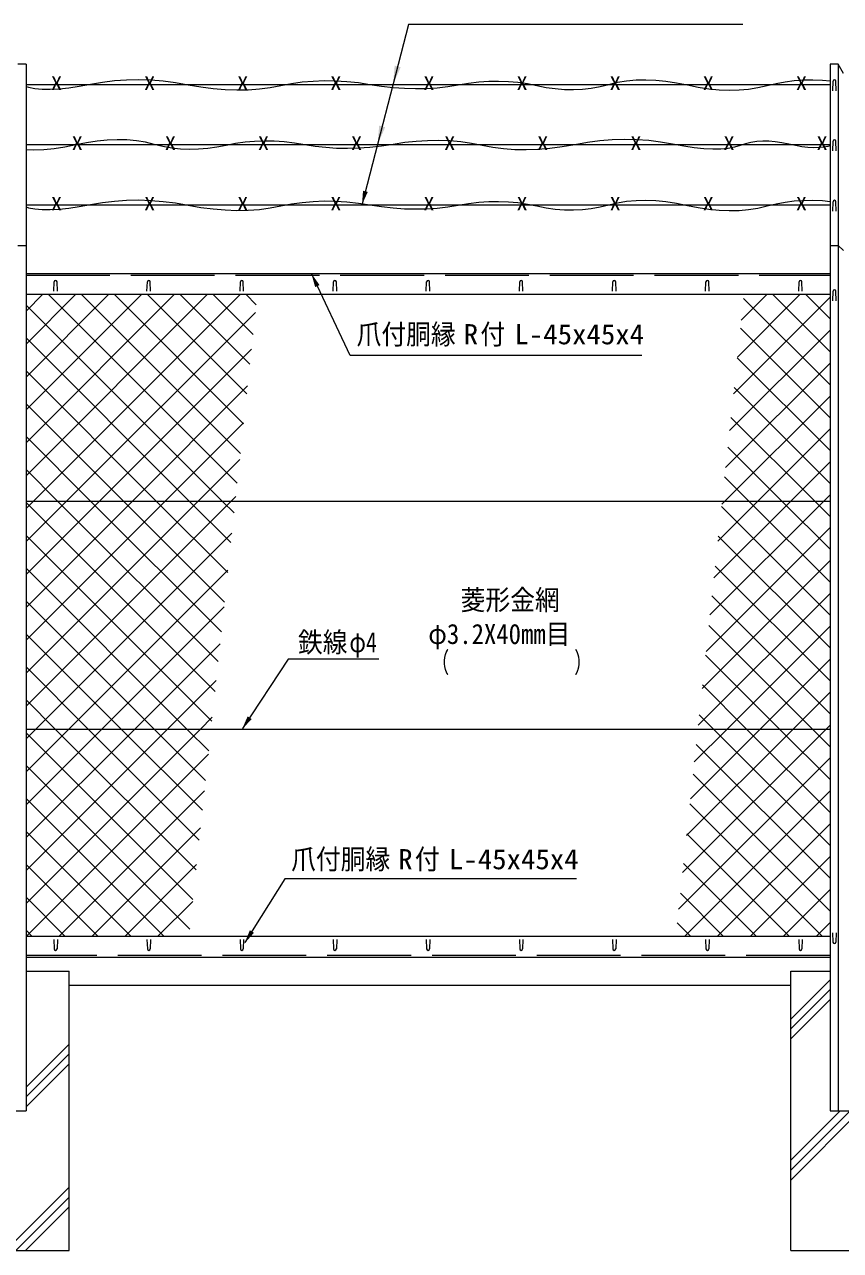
# Model space of a CAD drawing. Units: millimetres, scale not verified. Extents: x -4455 to 4455, y -3150 to 3150.
# Drawn here: x -3192 to -1440, y -984 to 1651 of the extents above; entities that cross this region are included whole.
import ezdxf
from ezdxf.enums import TextEntityAlignment as Align

# ---------------------------------------------------------------- set-up
doc = ezdxf.new("R2010")
doc.units = ezdxf.units.MM
doc.header["$LTSCALE"] = 30
doc.linetypes.add('DASHED', pattern=[7.5, 6, -1.5])
for name, color, linetype, lineweight in [('0-0_1部材', 3, 'Continuous', 18), ('0-2_6文字', 3, 'Continuous', 9), ('0-6_0', 3, 'Continuous', 18), ('0-7_4基礎', 4, 'Continuous', 18), ('0-8_2網', 4, 'Continuous', 18), ('0-C_KOUZOU', 7, 'Continuous', 9), ('0-E_GL', 7, 'Continuous', 9)]:
    doc.layers.add(name, color=color, linetype=linetype, lineweight=lineweight)
doc.styles.add('ＭＳ ゴシック', font='')
doc.styles.get('ＭＳ ゴシック').set_extended_font_data('MS Gothic')

msp = doc.modelspace()

# ---------------------------------------------------------------- linework, layer by layer
at = {"layer": '0-0_1部材', "color": 7, "lineweight": 9}
for p, q in [((-3189.01, 1565.35), (-3206.51, 1565.35)), ((-3189.01, 1565.35), (-3189.01, -684.36)), ((-1462.01, 1565.35), (-1462.01, -684.36)), ((-1444.51, 1565.35), (-1462.01, 1565.35)), ((-1433.01, 1545.35), (-1444.51, 1565.35)), ((-3206.51, 1175.64), (-3189.01, 1175.64)), ((-1462.01, 1175.64), (-1444.51, 1175.64)), ((-1433.01, 1164.92), (-1444.51, 1175.64)), ((-3189.01, 1115.64), (-1462.01, 1115.64)), ((-3189.01, 1070.64), (-1462.01, 1070.64))]:
    msp.add_line(p, q, dxfattribs=at)
at = {"layer": '0-0_1部材'}
for p, q in [((-1444.51, 1565.35), (-1444.51, -684.36)), ((-3129.26, 1077.14), (-3128.51, 1097.64)), ((-3121.76, 1077.14), (-3122.51, 1097.64)), ((-2929.26, 1077.14), (-2928.51, 1097.64)), ((-2921.76, 1077.14), (-2922.51, 1097.64)), ((-2729.26, 1077.14), (-2728.51, 1097.64)), ((-2721.76, 1077.14), (-2722.51, 1097.64)), ((-2529.26, 1077.14), (-2528.51, 1097.64)), ((-2521.76, 1077.14), (-2522.51, 1097.64)), ((-2329.26, 1077.14), (-2328.51, 1097.64)), ((-2321.76, 1077.14), (-2322.51, 1097.64)), ((-2129.26, 1077.14), (-2128.51, 1097.64)), ((-2121.76, 1077.14), (-2122.51, 1097.64)), ((-1929.26, 1077.14), (-1928.51, 1097.64)), ((-1921.76, 1077.14), (-1922.51, 1097.64)), ((-1729.26, 1077.14), (-1728.51, 1097.64)), ((-1721.76, 1077.14), (-1722.51, 1097.64)), ((-1529.26, 1077.14), (-1528.51, 1097.64)), ((-1521.76, 1077.14), (-1522.51, 1097.64)), ((-1462.01, 625.64), (-3189.01, 625.64)), ((-1462.01, 135.64), (-3189.01, 135.64)), ((-3129.26, -315.86), (-3128.51, -336.36)), ((-3121.76, -315.86), (-3122.51, -336.36)), ((-2929.26, -315.86), (-2928.51, -336.36)), ((-2921.76, -315.86), (-2922.51, -336.36)), ((-2729.26, -315.86), (-2728.51, -336.36)), ((-2721.76, -315.86), (-2722.51, -336.36)), ((-2529.26, -315.86), (-2528.51, -336.36)), ((-2521.76, -315.86), (-2522.51, -336.36)), ((-2329.26, -315.86), (-2328.51, -336.36)), ((-2321.76, -315.86), (-2322.51, -336.36)), ((-2129.26, -315.86), (-2128.51, -336.36)), ((-2121.76, -315.86), (-2122.51, -336.36)), ((-1929.26, -315.86), (-1928.51, -336.36)), ((-1921.76, -315.86), (-1922.51, -336.36)), ((-1729.26, -315.86), (-1728.51, -336.36)), ((-1721.76, -315.86), (-1722.51, -336.36)), ((-1529.26, -315.86), (-1528.51, -336.36)), ((-1521.76, -315.86), (-1522.51, -336.36))]:
    msp.add_line(p, q, dxfattribs=at)
at = {"layer": '0-0_1部材', "color": 1}
for p, q in [((-1478.54, 1530.8), (-1462.01, 1529.23)), ((-3189.01, 1521.64), (-1462.01, 1521.64)), ((-3189.01, 1392.79), (-1462.01, 1392.79)), ((-1478.54, 1272.05), (-1462.01, 1270.48)), ((-3189.01, 1262.89), (-1462.01, 1262.89))]:
    msp.add_line(p, q, dxfattribs=at)
at = {"layer": '0-0_1部材', "color": 1, "linetype": 'DASHED'}
for p, q in [((-3189.01, 1111.64), (-1462.01, 1111.64)), ((-1462.01, -350.36), (-3189.01, -350.36))]:
    msp.add_line(p, q, dxfattribs=at)
at = {"layer": '0-0_1部材', "color": 1}
for points in [[(-3189.01, 1517.14), (-3183.76, 1515.53), (-3169.96, 1513), (-3154.41, 1511.64), (-3137.1, 1511.45), (-3118.04, 1512.43), (-3097.22, 1514.57), (-3074.64, 1517.88), (-3050.31, 1522.35), (-3024.97, 1526.76), (-2999.39, 1529.86), (-2973.56, 1531.65), (-2947.48, 1532.14), (-2921.14, 1531.32), (-2894.56, 1529.19), (-2867.74, 1525.76), (-2840.66, 1521.02), (-2813.74, 1516.27), (-2787.4, 1512.83), (-2761.64, 1510.68), (-2736.45, 1509.83), (-2711.83, 1510.28), (-2687.79, 1512.03), (-2664.33, 1515.08), (-2641.44, 1519.42), (-2618.68, 1523.83), (-2595.59, 1527.06), (-2572.17, 1529.12), (-2548.43, 1530.01), (-2524.37, 1529.72), (-2499.98, 1528.26), (-2475.26, 1525.62), (-2450.22, 1521.82), (-2425.21, 1517.96), (-2400.57, 1515.17), (-2376.31, 1513.46), (-2352.42, 1512.83), (-2328.9, 1513.26), (-2305.76, 1514.78), (-2283, 1517.36)], [(-2283, 1517.36), (-2260.61, 1521.02), (-2238.54, 1524.66), (-2216.75, 1527.21), (-2195.24, 1528.66), (-2174, 1529.01), (-2153.04, 1528.26), (-2132.35, 1526.41), (-2111.93, 1523.46), (-2091.79, 1519.42), (-2071.88, 1515.44), (-2052.14, 1512.68), (-2032.58, 1511.14), (-2013.19, 1510.83), (-1993.97, 1511.74), (-1974.93, 1513.88), (-1956.07, 1517.23), (-1937.38, 1521.82), (-1918.47, 1526.34), (-1898.93, 1529.53), (-1878.76, 1531.39), (-1857.97, 1531.9), (-1836.56, 1531.09), (-1814.52, 1528.93), (-1791.85, 1525.44), (-1768.57, 1520.62), (-1745.24, 1515.79), (-1722.46, 1512.3), (-1700.23, 1510.15), (-1678.56, 1509.33), (-1657.43, 1509.85), (-1636.85, 1511.7), (-1616.83, 1514.89), (-1597.35, 1519.42), (-1578.05, 1524.06), (-1558.55, 1527.61), (-1538.85, 1530.06), (-1518.94, 1531.4), (-1498.84, 1531.65), (-1478.54, 1530.8)], [(-3036.49, 1400.08), (-3059.16, 1396.59), (-3082.45, 1391.77), (-3105.78, 1386.94), (-3128.55, 1383.45), (-3150.78, 1381.3), (-3172.46, 1380.48), (-3189.01, 1380.89)], [(-2186.68, 1386.22), (-2209.57, 1390.57), (-2232.34, 1394.97), (-2255.43, 1398.21), (-2278.84, 1400.27), (-2302.58, 1401.15), (-2326.65, 1400.87), (-2351.03, 1399.41), (-2375.75, 1396.77), (-2400.79, 1392.96), (-2425.8, 1389.11), (-2450.44, 1386.32), (-2474.71, 1384.61), (-2498.6, 1383.98), (-2522.11, 1384.41), (-2545.25, 1385.92), (-2568.02, 1388.51), (-2590.41, 1392.17), (-2612.47, 1395.81), (-2634.26, 1398.36), (-2655.77, 1399.81), (-2677.01, 1400.15), (-2697.98, 1399.41), (-2718.67, 1397.56), (-2739.08, 1394.61), (-2759.22, 1390.57), (-2779.13, 1386.58), (-2798.87, 1383.83), (-2818.44, 1382.29), (-2837.83, 1381.98), (-2857.04, 1382.89), (-2876.08, 1385.02), (-2894.94, 1388.38), (-2913.63, 1392.96), (-2932.55, 1397.49), (-2952.09, 1400.68), (-2972.25, 1402.53), (-2993.04, 1403.05), (-3014.45, 1402.23), (-3036.49, 1400.08)], [(-1462.01, 1389.87), (-1466.77, 1388.48), (-1476.17, 1386.78), (-1486.42, 1385.88), (-1497.54, 1385.79), (-1509.52, 1386.49), (-1522.35, 1388), (-1536.05, 1390.31), (-1550.61, 1393.42), (-1565.35, 1396.45), (-1579.62, 1398.5), (-1593.42, 1399.58), (-1606.73, 1399.68), (-1619.57, 1398.81), (-1631.93, 1396.97), (-1643.81, 1394.16), (-1655.21, 1390.37), (-1667.25, 1386.67), (-1681.05, 1384.15), (-1696.6, 1382.79), (-1713.91, 1382.6), (-1732.98, 1383.57), (-1753.8, 1385.72), (-1776.37, 1389.02), (-1800.71, 1393.5), (-1826.04, 1397.91), (-1851.62, 1401.01), (-1877.46, 1402.8), (-1903.54, 1403.29), (-1929.87, 1402.46), (-1956.45, 1400.34), (-1983.28, 1396.91), (-2010.36, 1392.17), (-2037.27, 1387.42), (-2063.61, 1383.98), (-2089.37, 1381.83), (-2114.56, 1380.98), (-2139.18, 1381.43), (-2163.22, 1383.18), (-2186.68, 1386.22)], [(-3189.01, 1258.38), (-3183.76, 1256.77), (-3169.96, 1254.25), (-3154.41, 1252.89), (-3137.1, 1252.69), (-3118.04, 1253.67), (-3097.22, 1255.81), (-3074.64, 1259.12), (-3050.31, 1263.6), (-3024.97, 1268), (-2999.39, 1271.1), (-2973.56, 1272.89), (-2947.48, 1273.38), (-2921.14, 1272.56), (-2894.56, 1270.43), (-2867.74, 1267), (-2840.66, 1262.26), (-2813.74, 1257.52), (-2787.4, 1254.07), (-2761.64, 1251.92), (-2736.45, 1251.08), (-2711.83, 1251.53), (-2687.79, 1253.27), (-2664.33, 1256.32), (-2641.44, 1260.66), (-2618.68, 1265.07), (-2595.59, 1268.3), (-2572.17, 1270.36), (-2548.43, 1271.25), (-2524.37, 1270.96), (-2499.98, 1269.5), (-2475.26, 1266.87), (-2450.22, 1263.06), (-2425.21, 1259.2), (-2400.57, 1256.42), (-2376.31, 1254.71), (-2352.42, 1254.07), (-2328.9, 1254.51), (-2305.76, 1256.02), (-2283, 1258.6)], [(-2283, 1258.6), (-2260.61, 1262.26), (-2238.54, 1265.91), (-2216.75, 1268.45), (-2195.24, 1269.9), (-2174, 1270.25), (-2153.04, 1269.5), (-2132.35, 1267.65), (-2111.93, 1264.71), (-2091.79, 1260.66), (-2071.88, 1256.68), (-2052.14, 1253.92), (-2032.58, 1252.39), (-2013.19, 1252.07), (-1993.97, 1252.99), (-1974.93, 1255.12), (-1956.07, 1258.48), (-1937.38, 1263.06), (-1918.47, 1267.59), (-1898.93, 1270.78), (-1878.76, 1272.63), (-1857.97, 1273.15), (-1836.56, 1272.33), (-1814.52, 1270.18), (-1791.85, 1266.69), (-1768.57, 1261.86), (-1745.24, 1257.04), (-1722.46, 1253.55), (-1700.23, 1251.39), (-1678.56, 1250.58), (-1657.43, 1251.09), (-1636.85, 1252.95), (-1616.83, 1256.14), (-1597.35, 1260.66), (-1578.05, 1265.31), (-1558.55, 1268.85), (-1538.85, 1271.3), (-1518.94, 1272.65), (-1498.84, 1272.9), (-1478.54, 1272.05)]]:
    msp.add_lwpolyline(points, dxfattribs=at)
at = {"layer": '0-0_1部材'}
for centre, start, end in [((-3125.51, 1097.64), 0, 180), ((-2925.51, 1097.64), 0, 180), ((-2725.51, 1097.64), 0, 180), ((-2525.51, 1097.64), 0, 180), ((-2325.51, 1097.64), 0, 180), ((-2125.51, 1097.64), 0, 180), ((-1925.51, 1097.64), 0, 180), ((-1725.51, 1097.64), 0, 180), ((-1525.51, 1097.64), 0, 180), ((-3125.51, -336.36), 180, 0), ((-2925.51, -336.36), 180, 0), ((-2725.51, -336.36), 180, 0), ((-2525.51, -336.36), 180, 0), ((-2325.51, -336.36), 180, 0), ((-2125.51, -336.36), 180, 0), ((-1925.51, -336.36), 180, 0), ((-1725.51, -336.36), 180, 0), ((-1525.51, -336.36), 180, 0)]:
    msp.add_arc(centre, 3, start, end, dxfattribs=at)
at = {"layer": '0-2_6文字', "color": 7}
for p, q in [((-2492.69, 939.14), (-2575.32, 1113.7)), ((-2633.33, -185.25), (-2718.75, -322.68))]:
    msp.add_line(p, q, dxfattribs=at)
at = {"layer": '0-2_6文字', "color": 1, "lineweight": 18}
for p, q in [((-1866.26, 939.14), (-2492.69, 939.14)), ((-2006.9, -185.25), (-2633.33, -185.25))]:
    msp.add_line(p, q, dxfattribs=at)
at = {"layer": '0-2_6文字', "color": 7}
msp.add_lwpolyline([(-1649.67, 1650.53), (-2367.44, 1650.53), (-2467.11, 1264.82)], dxfattribs=at)
at = {"layer": '0-2_6文字', "color": 6, "lineweight": 18}
msp.add_lwpolyline([(-2431.47, 286.64), (-2626.01, 286.64), (-2724.11, 137.31)], dxfattribs=at)
at = {"layer": '0-2_6文字', "color": 1}
for points in [[(-2384.28, 1558.7), (-2397.19, 1562.04), (-2400.75, 1521.64)], [(-2417.58, 1429.85), (-2430.49, 1433.19), (-2434.04, 1392.79)]]:
    msp.add_solid(points, dxfattribs=at)
at = {"layer": '0-2_6文字', "color": 7}
for points in [[(-2467.61, 1262.89), (-2465.15, 1293.24), (-2455.06, 1290.63)], [(-2576.18, 1115.51), (-2558.63, 1090.62), (-2568.05, 1086.16)], [(-2719.8, -324.38), (-2708.39, -296.15), (-2699.54, -301.65)]]:
    msp.add_solid(points, dxfattribs=at)
at = {"layer": '0-2_6文字', "color": 6}
msp.add_solid([(-2725.21, 135.64), (-2713.09, 163.58), (-2704.38, 157.86)], dxfattribs=at)
at = {"layer": '0-6_0'}
for p, q in [((-1456.26, 1508.02), (-1455.51, 1528.52)), ((-1448.76, 1508.02), (-1449.51, 1528.52)), ((-1456.26, 1379.17), (-1455.51, 1399.67)), ((-1448.76, 1379.17), (-1449.51, 1399.67)), ((-1456.26, 1249.26), (-1455.51, 1269.76)), ((-1448.76, 1249.26), (-1449.51, 1269.76)), ((-1456.26, 1057.02), (-1455.51, 1077.52)), ((-1448.76, 1057.02), (-1449.51, 1077.52)), ((-1456.51, -301.34), (-1455.76, -321.84)), ((-1449.01, -301.34), (-1449.76, -321.84))]:
    msp.add_line(p, q, dxfattribs=at)
for centre, start, end in [((-1452.51, 1528.52), 0, 180), ((-1452.51, 1399.67), 0, 180), ((-1452.51, 1269.76), 0, 180), ((-1452.51, 1077.52), 0, 180), ((-1452.76, -321.84), 180, 0)]:
    msp.add_arc(centre, 3, start, end, dxfattribs=at)
at = {"layer": '0-7_4基礎', "color": 7, "lineweight": 9}
for p, q in [((-3189.01, -384.36), (-3096.56, -384.36)), ((-3096.56, -984.36), (-3096.56, -384.36)), ((-1546.56, -984.36), (-1546.56, -384.36)), ((-1546.56, -384.36), (-1462.01, -384.36)), ((-3346.56, -984.36), (-3096.56, -984.36)), ((-1546.56, -984.36), (-1296.56, -984.36))]:
    msp.add_line(p, q, dxfattribs=at)
at = {"layer": '0-7_4基礎'}
for p, q in [((-1546.56, -487.13), (-1462.01, -402.58)), ((-1546.56, -508.34), (-1462.01, -423.79)), ((-1546.56, -529.56), (-1462.01, -445.01)), ((-3189.01, -633.04), (-3096.56, -540.59)), ((-3189.01, -654.25), (-3096.56, -561.8)), ((-3189.01, -675.47), (-3096.56, -583.02)), ((-1546.56, -833.02), (-1397.9, -684.36)), ((-1546.56, -811.8), (-1419.11, -684.36)), ((-1546.56, -790.59), (-1440.32, -684.36)), ((-3232.5, -984.36), (-3096.56, -848.41)), ((-3211.29, -984.36), (-3096.56, -869.63)), ((-3190.08, -984.36), (-3096.56, -890.84))]:
    msp.add_line(p, q, dxfattribs=at)
at = {"layer": '0-8_2網'}
for p, q in [((-3189.01, 1034.31), (-3152.67, 1070.64)), ((-3189.01, 963.6), (-3081.96, 1070.64)), ((-3189.01, 892.89), (-3011.25, 1070.64)), ((-3189.01, 822.18), (-2940.54, 1070.64)), ((-3189.01, 751.47), (-2869.83, 1070.64)), ((-3189.01, 680.76), (-2799.12, 1070.64)), ((-2735.46, 664.76), (-3141.33, 1070.64)), ((-2728.66, 728.68), (-3070.62, 1070.64)), ((-2721.86, 792.59), (-2999.91, 1070.64)), ((-2715.07, 856.51), (-2929.2, 1070.64)), ((-2708.27, 920.42), (-2858.49, 1070.64)), ((-2701.48, 984.34), (-2787.78, 1070.64)), ((-2694.68, 1048.25), (-2717.07, 1070.64)), ((-1669.47, 856.79), (-1462.01, 1064.25)), ((-1661.06, 935.91), (-1526.33, 1070.64)), ((-1652.65, 1015.03), (-1597.04, 1070.64)), ((-1462.01, 876.24), (-1647.66, 1061.89)), ((-1462.01, 946.95), (-1585.7, 1070.64)), ((-1462.01, 1017.66), (-1514.99, 1070.64)), ((-2837.76, 625.64), (-3189.01, 976.89)), ((-1677.89, 777.66), (-1462.01, 993.54)), ((-1462.01, 805.53), (-1654.46, 997.98)), ((-3031.99, 625.64), (-2704.83, 952.8)), ((-1686.3, 698.54), (-1462.01, 922.83)), ((-1462.01, 734.82), (-1661.26, 934.07)), ((-2908.47, 625.64), (-3189.01, 906.18)), ((-2961.28, 625.64), (-2713.24, 873.68)), ((-1462.01, 664.11), (-1668.05, 870.15)), ((-1688.48, 625.64), (-1462.01, 852.12)), ((-2979.18, 625.64), (-3189.01, 835.47)), ((-2890.57, 625.64), (-2721.66, 794.55)), ((-1494.25, 625.64), (-1674.85, 806.24)), ((-3049.89, 625.64), (-3189.01, 764.76)), ((-1617.77, 625.64), (-1462.01, 781.41)), ((-1564.96, 625.64), (-1681.64, 742.32)), ((-2819.86, 625.64), (-2730.07, 715.43)), ((-1547.06, 625.64), (-1462.01, 710.7)), ((-1635.67, 625.64), (-1688.44, 678.41)), ((-1476.35, 625.64), (-1462.01, 639.99)), ((-3189.01, 468.62), (-3031.99, 625.64)), ((-3189.01, 397.91), (-2961.28, 625.64)), ((-3189.01, 327.2), (-2890.57, 625.64)), ((-3189.01, 256.49), (-2819.86, 625.64)), ((-2783.03, 217.36), (-3189.01, 623.34)), ((-2769.44, 345.19), (-3049.89, 625.64)), ((-2762.64, 409.11), (-2979.18, 625.64)), ((-2755.84, 473.02), (-2908.47, 625.64)), ((-2749.05, 536.93), (-2837.76, 625.64)), ((-1719.95, 382.04), (-1476.35, 625.64)), ((-1711.54, 461.17), (-1547.06, 625.64)), ((-1703.13, 540.29), (-1617.77, 625.64)), ((-1462.01, 381.26), (-1695.24, 614.49)), ((-1694.71, 619.41), (-1688.48, 625.64)), ((-1462.01, 451.97), (-1635.67, 625.64)), ((-1462.01, 522.68), (-1564.96, 625.64)), ((-1462.01, 593.4), (-1494.25, 625.64)), ((-1728.37, 302.92), (-1462.01, 569.28)), ((-2789.82, 153.45), (-3189.01, 552.63)), ((-1462.01, 310.55), (-1702.03, 550.58)), ((-2842.73, 135.64), (-3189.01, 481.92)), ((-3097.72, 135.64), (-2755.31, 478.06)), ((-1736.78, 223.79), (-1462.01, 498.57)), ((-1462.01, 239.84), (-1708.83, 486.66)), ((-1745.19, 144.67), (-1462.01, 427.86)), ((-1462.01, 169.13), (-1715.62, 422.75)), ((-2913.44, 135.64), (-3189.01, 411.21)), ((-3027.01, 135.64), (-2763.72, 398.93)), ((-1499.23, 135.64), (-1722.42, 358.83)), ((-1683.51, 135.64), (-1462.01, 357.15)), ((-2984.15, 135.64), (-3189.01, 340.5)), ((-2956.3, 135.64), (-2772.14, 319.81)), ((-1569.94, 135.64), (-1729.22, 294.92)), ((-3054.86, 135.64), (-3189.01, 269.79)), ((-1612.8, 135.64), (-1462.01, 286.43)), ((-2885.59, 135.64), (-2780.55, 240.69)), ((-1640.65, 135.64), (-1736.01, 231)), ((-1542.09, 135.64), (-1462.01, 215.72)), ((-1711.36, 135.64), (-1742.81, 167.09)), ((-3189.01, 44.36), (-3097.72, 135.64)), ((-3189.01, -26.35), (-3027.01, 135.64)), ((-3189.01, -97.06), (-2956.3, 135.64)), ((-3189.01, -167.77), (-2885.59, 135.64)), ((-2817.01, -102.21), (-3054.86, 135.64)), ((-2810.21, -38.3), (-2984.15, 135.64)), ((-2803.42, 25.62), (-2913.44, 135.64)), ((-2796.62, 89.53), (-2842.73, 135.64)), ((-1770.43, -92.7), (-1542.09, 135.64)), ((-1762.02, -13.58), (-1612.8, 135.64)), ((-1753.61, 65.55), (-1683.51, 135.64)), ((-1462.01, -113.71), (-1711.36, 135.64)), ((-1462.01, -43), (-1640.65, 135.64)), ((-1462.01, 27.71), (-1569.94, 135.64)), ((-1462.01, 98.42), (-1499.23, 135.64)), ((-2830.6, -230.04), (-3189.01, 128.36)), ((-3189.01, -309.19), (-2797.38, 82.44)), ((-1462.01, -184.42), (-1749.6, 103.18)), ((-2837.4, -293.96), (-3189.01, 57.65)), ((-1787.26, -250.95), (-1462.01, 74.3)), ((-1462.01, -255.13), (-1756.4, 39.26)), ((-3118.46, -309.36), (-2805.79, 3.31)), ((-1774.96, -309.36), (-1462.01, 3.59)), ((-2892.71, -309.36), (-3189.01, -13.06)), ((-1478.49, -309.36), (-1763.2, -24.65)), ((-3047.75, -309.36), (-2814.2, -75.81)), ((-1704.25, -309.36), (-1462.01, -67.12)), ((-2963.42, -309.36), (-3189.01, -83.77)), ((-1549.2, -309.36), (-1769.99, -88.57)), ((-3034.13, -309.36), (-3189.01, -154.48)), ((-2977.04, -309.36), (-2822.61, -154.93)), ((-1619.91, -309.36), (-1776.79, -152.48)), ((-1633.54, -309.36), (-1462.01, -137.83)), ((-1562.82, -309.36), (-1462.01, -208.54)), ((-3104.84, -309.36), (-3189.01, -225.19)), ((-2906.33, -309.36), (-2831.03, -234.06)), ((-1690.62, -309.36), (-1783.58, -216.4)), ((-1761.33, -309.36), (-1790.38, -280.31)), ((-1492.11, -309.36), (-1462.01, -279.25)), ((-3175.55, -309.36), (-3189.01, -295.9))]:
    msp.add_line(p, q, dxfattribs=at)
for points in [[(-3189.01, 610.04), (-3173.41, 625.64), (-2728.41, 1070.64)], [(-2742.25, 600.85), (-2767.05, 625.64), (-3189.01, 1047.6)], [(-3189.01, 539.33), (-3102.7, 625.64), (-2696.42, 1031.92)], [(-2776.23, 281.28), (-3120.6, 625.64), (-3189.01, 694.05)], [(-3189.01, 185.78), (-2749.15, 625.64), (-2738.48, 636.3)], [(-3189.01, 115.07), (-3168.43, 135.64), (-2746.9, 557.18)], [(-2823.81, -166.13), (-3125.57, 135.64), (-3189.01, 199.08)], [(-3189.01, -238.48), (-2814.88, 135.64), (-2788.96, 161.56)], [(-1778.85, -171.83), (-1471.38, 135.64), (-1462.01, 145.01)]]:
    msp.add_lwpolyline(points, dxfattribs=at)
at = {"layer": '0-C_KOUZOU'}
for p, q in [((-1462.01, -309.36), (-3189.01, -309.36)), ((-1462.01, -354.36), (-3189.01, -354.36))]:
    msp.add_line(p, q, dxfattribs=at)
at = {"layer": '0-E_GL'}
for p, q in [((-3096.56, -414.36), (-1546.56, -414.36)), ((-3262.01, -684.36), (-3189.01, -684.36)), ((-1462.01, -684.36), (-1389.01, -684.36))]:
    msp.add_line(p, q, dxfattribs=at)

# ---------------------------------------------------------------- texts
at = {"layer": '0-0_1部材', "color": 1, "style": 'ＭＳ ゴシック', "width": 1.2}
for p in [(-3135.33, 1501.37), (-2935.33, 1501.37), (-2735.33, 1501.37), (-2535.33, 1501.37), (-2335.33, 1501.37), (-2135.33, 1501.37), (-1935.33, 1501.37), (-1735.33, 1501.37), (-1535.33, 1501.37), (-3090.82, 1372.51), (-2890.82, 1372.51), (-2690.82, 1372.51), (-2490.82, 1372.51), (-2290.82, 1372.51), (-2090.82, 1372.51), (-1890.82, 1372.51), (-1690.82, 1372.51), (-1490.82, 1372.51), (-3135.33, 1242.61), (-2935.33, 1242.61), (-2735.33, 1242.61), (-2535.33, 1242.61), (-2335.33, 1242.61), (-2135.33, 1242.61), (-1935.33, 1242.61), (-1735.33, 1242.61), (-1535.33, 1242.61)]:
    msp.add_text('X', height=28.81, dxfattribs=at).set_placement(p, align=Align.BOTTOM_LEFT)
at = {"layer": '0-2_6文字', "style": 'ＭＳ ゴシック'}
for s, height, width, p in [('爪付胴縁  付', 43.33, 0.9, (-2478.97, 950.22)), ('R', 43.33, 1.05, (-2249.07, 950.22)), ('L-45x45x4', 43.33, 1.05, (-2139.97, 950.22)), ('菱形金網', 43.33, 0.9, (-2255.4, 379.29)), ('鉄線', 43.33, 0.9, (-2604.99, 288.34)), ('φ4', 43.33, 0.8, (-2494.66, 288.34)), ('φ3.2X40mm目', 43.3, 0.9, (-2325.22, 306.1)), ('（\u3000\u3000\u3000 \u3000 \u3000\u3000）', 43.33, 0.65, (-2318.68, 244.95)), ('爪付胴縁  付', 43.33, 0.9, (-2619.61, -178.01)), ('R', 43.33, 1.05, (-2389.71, -178.01)), ('L-45x45x4', 43.33, 1.05, (-2280.61, -178.01))]:
    msp.add_text(s, height=height, dxfattribs=dict(at, width=width)).set_placement(p, align=Align.BOTTOM_LEFT)

doc.saveas('drawing.dxf')
